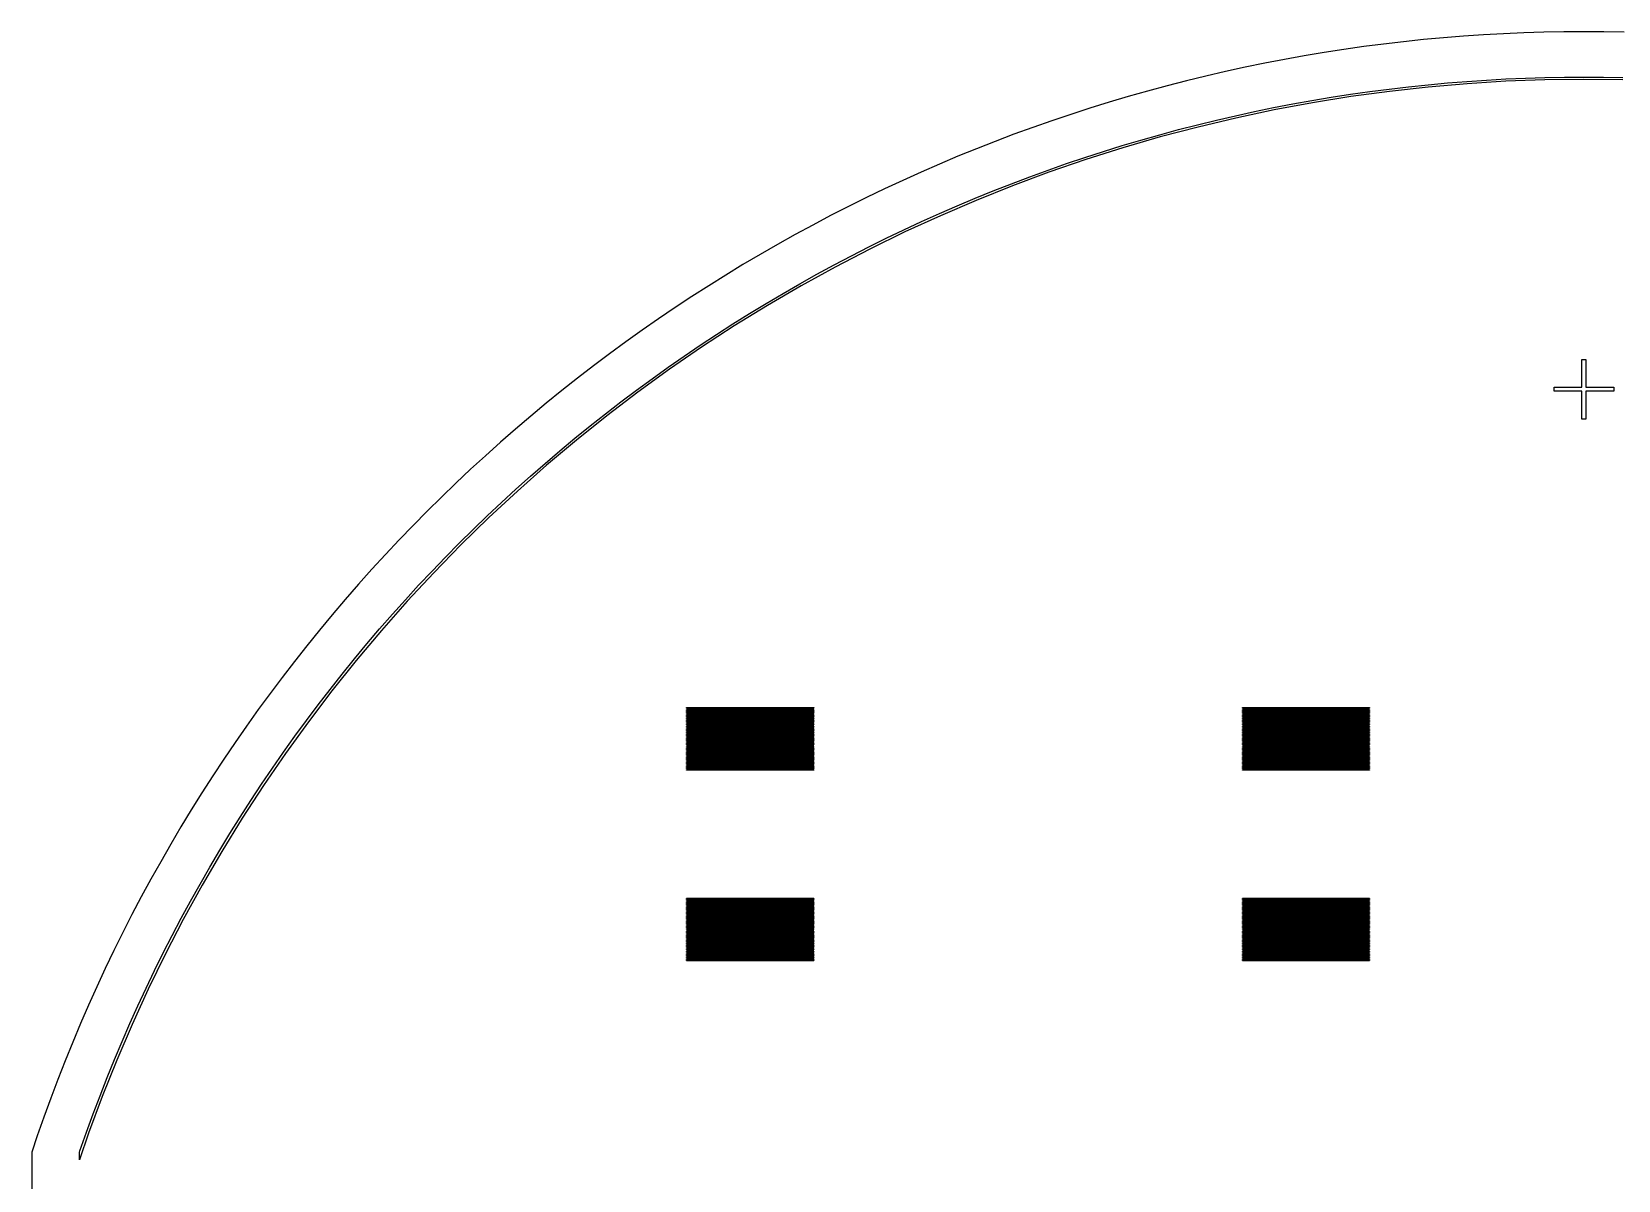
# Model space of a CAD drawing. Extents: x -18 to 84, y -19 to 84.
# Drawn here: x -16.62 to 33.33, y 47.61 to 83.75 of the extents above; entities that cross this region are included whole.
import ezdxf

# ---------------------------------------------------------------- set-up
doc = ezdxf.new("R2010")
doc.units = 0

msp = doc.modelspace()

# ---------------------------------------------------------------- linework, layer by layer
for p, q in [((26.5736, 83.4362), (25.9459, 83.3627)), ((27.2021, 83.502), (26.5736, 83.4362)), ((27.8315, 83.5601), (27.2021, 83.502)), ((28.4614, 83.6105), (27.8315, 83.5601)), ((29.092, 83.6531), (28.4614, 83.6105)), ((29.723, 83.688), (29.092, 83.6531)), ((30.3544, 83.7151), (29.723, 83.688)), ((30.9861, 83.7345), (30.3544, 83.7151)), ((31.618, 83.7461), (30.9861, 83.7345)), ((32.25, 83.75), (31.618, 83.7461)), ((32.882, 83.7461), (32.25, 83.75)), ((33.5139, 83.7345), (32.882, 83.7461)), ((23.4455, 82.9918), (22.8235, 82.8799)), ((24.0688, 83.096), (23.4455, 82.9918)), ((24.6934, 83.1926), (24.0688, 83.096)), ((25.3191, 83.2815), (24.6934, 83.1926)), ((25.9459, 83.3627), (25.3191, 83.2815)), ((20.9663, 82.4987), (20.3505, 82.3564)), ((21.5838, 82.6333), (20.9663, 82.4987)), ((22.2029, 82.7604), (21.5838, 82.6333)), ((22.8235, 82.8799), (22.2029, 82.7604)), ((19.1244, 82.0493), (18.5143, 81.8845)), ((19.7365, 82.2066), (19.1244, 82.0493)), ((20.3505, 82.3564), (19.7365, 82.2066)), ((25.5109, 81.8694), (26.1203, 81.9484)), ((26.1203, 81.9484), (26.7306, 82.0199)), ((27.3491, 82.0092), (26.1295, 81.874)), ((26.7306, 82.0199), (27.3418, 82.0839)), ((27.3418, 82.0839), (27.9537, 82.1404)), ((28.5718, 82.1145), (27.3491, 82.0092)), ((27.9537, 82.1404), (28.5663, 82.1893)), ((28.5663, 82.1893), (29.1794, 82.2308)), ((29.7966, 82.1898), (28.5718, 82.1145)), ((29.1794, 82.2308), (29.7929, 82.2647)), ((29.7929, 82.2647), (30.4069, 82.2911)), ((31.0229, 82.2349), (29.7966, 82.1898)), ((30.4069, 82.2911), (31.0211, 82.3099)), ((31.0211, 82.3099), (31.6355, 82.3212)), ((32.25, 82.25), (31.0229, 82.2349)), ((31.6355, 82.3212), (32.25, 82.325)), ((32.25, 82.325), (32.8645, 82.3212)), ((33.4771, 82.2349), (32.25, 82.25)), ((32.8645, 82.3212), (33.4789, 82.3099)), ((17.3004, 81.5324), (16.6967, 81.3453)), ((17.9062, 81.7122), (17.3004, 81.5324)), ((18.5143, 81.8845), (17.9062, 81.7122)), ((22.4809, 81.3628), (23.0843, 81.479)), ((23.7019, 81.5139), (22.4955, 81.2893)), ((23.0843, 81.479), (23.6891, 81.5878)), ((23.6891, 81.5878), (24.2952, 81.6891)), ((24.9135, 81.7088), (23.7019, 81.5139)), ((24.2952, 81.6891), (24.9025, 81.783)), ((24.9025, 81.783), (25.5109, 81.8694)), ((26.1295, 81.874), (24.9135, 81.7088)), ((15.4965, 80.9488), (14.9002, 80.7395)), ((16.0954, 81.1507), (15.4965, 80.9488)), ((16.6967, 81.3453), (16.0954, 81.1507)), ((20.0828, 80.8243), (20.6798, 80.97)), ((21.2949, 81.0351), (20.101, 80.7516)), ((20.6798, 80.97), (21.2785, 81.1083)), ((21.2785, 81.1083), (21.8789, 81.2392)), ((22.4955, 81.2893), (21.2949, 81.0351)), ((21.8789, 81.2392), (22.4809, 81.3628)), ((14.3064, 80.5229), (13.7154, 80.2991)), ((14.9002, 80.7395), (14.3064, 80.5229)), ((18.9144, 80.4388), (17.7358, 80.097)), ((18.3031, 80.3436), (18.8944, 80.5111)), ((18.8944, 80.5111), (19.4876, 80.6713)), ((20.101, 80.7516), (18.9144, 80.4388)), ((19.4876, 80.6713), (20.0828, 80.8243)), ((13.1272, 80.0681), (12.5418, 79.8298)), ((13.7154, 80.2991), (13.1272, 80.0681)), ((16.5424, 79.7976), (17.1271, 79.9868)), ((17.7358, 80.097), (16.5659, 79.7264)), ((17.1271, 79.9868), (17.714, 80.1688)), ((17.714, 80.1688), (18.3031, 80.3436)), ((11.9594, 79.5844), (11.3801, 79.3318)), ((12.5418, 79.8298), (11.9594, 79.5844)), ((15.3802, 79.3978), (15.9601, 79.6013)), ((16.5659, 79.7264), (15.4055, 79.3272)), ((15.9601, 79.6013), (16.5424, 79.7976)), ((10.8039, 79.0721), (10.2309, 78.8055)), ((11.3801, 79.3318), (10.8039, 79.0721)), ((13.6563, 78.7449), (14.2283, 78.9696)), ((14.2283, 78.9696), (14.8029, 79.1872)), ((15.4055, 79.3272), (14.2552, 78.8996)), ((14.8029, 79.1872), (15.3802, 79.3978)), ((9.66127, 78.5317), (9.09502, 78.2511)), ((10.2309, 78.8055), (9.66127, 78.5317)), ((13.1158, 78.444), (11.9879, 77.9605)), ((12.5209, 78.2746), (13.0871, 78.5133)), ((13.0871, 78.5133), (13.6563, 78.7449)), ((14.2552, 78.8996), (13.1158, 78.444)), ((8.53226, 77.9634), (7.97307, 77.6689)), ((9.09502, 78.2511), (8.53226, 77.9634)), ((11.9879, 77.9605), (10.8722, 77.4495)), ((11.3973, 77.7766), (11.9576, 78.0291)), ((11.9576, 78.0291), (12.5209, 78.2746)), ((7.97307, 77.6689), (7.41754, 77.3676)), ((10.8722, 77.4495), (9.76942, 76.9112)), ((10.2863, 77.2511), (10.8402, 77.5173)), ((10.8402, 77.5173), (11.3973, 77.7766)), ((6.86575, 77.0595), (6.31778, 76.7446)), ((7.41754, 77.3676), (6.86575, 77.0595)), ((9.18854, 76.6985), (9.73572, 76.9782)), ((9.73572, 76.9782), (10.2863, 77.2511)), ((6.31778, 76.7446), (5.77371, 76.423)), ((8.64482, 76.4122), (9.18854, 76.6985)), ((9.76942, 76.9112), (8.68016, 76.3461)), ((5.23364, 76.0948), (4.69763, 75.7599)), ((5.77371, 76.423), (5.23364, 76.0948)), ((7.56813, 75.8196), (8.10466, 76.1192)), ((8.68016, 76.3461), (7.60509, 75.7543)), ((8.10466, 76.1192), (8.64482, 76.4122)), ((4.69763, 75.7599), (4.16577, 75.4186)), ((6.50632, 75.2008), (7.03532, 75.5134)), ((7.60509, 75.7543), (6.54486, 75.1364)), ((7.03532, 75.5134), (7.56813, 75.8196)), ((3.63814, 75.0707), (3.11482, 74.7163)), ((4.16577, 75.4186), (3.63814, 75.0707)), ((6.54486, 75.1364), (5.50011, 74.4927)), ((5.98119, 74.8816), (6.50632, 75.2008)), ((3.11482, 74.7163), (2.59589, 74.3556)), ((5.50011, 74.4927), (4.47148, 73.8235)), ((4.94286, 74.2241), (5.46001, 74.556)), ((5.46001, 74.556), (5.98119, 74.8816)), ((2.08142, 73.9885), (1.57149, 73.6152)), ((2.59589, 74.3556), (2.08142, 73.9885)), ((4.42982, 73.8858), (4.94286, 74.2241)), ((1.57149, 73.6152), (1.06619, 73.2356)), ((3.41641, 73.1906), (3.92099, 73.5413)), ((4.47148, 73.8235), (3.45958, 73.1292)), ((3.92099, 73.5413), (4.42982, 73.8858)), ((32.1875, 72.5625), (32.1875, 73.4375)), ((32.1875, 73.4375), (32.3125, 73.4375)), ((32.3125, 73.4375), (32.3125, 72.5625)), ((1.06619, 73.2356), (0.56558, 72.8498)), ((3.45958, 73.1292), (2.46503, 72.4104)), ((2.91618, 72.8336), (3.41641, 73.1906)), ((0.06975, 72.458), (-0.42125, 72.06)), ((0.56558, 72.8498), (0.06975, 72.458)), ((1.92905, 72.1015), (2.42036, 72.4706)), ((2.42036, 72.4706), (2.91618, 72.8336)), ((31.3125, 72.4375), (31.3125, 72.5625)), ((31.3125, 72.5625), (32.1875, 72.5625)), ((32.1875, 72.4375), (31.3125, 72.4375)), ((32.1875, 71.5625), (32.1875, 72.4375)), ((32.3125, 72.5625), (33.1875, 72.5625)), ((33.1875, 72.4375), (32.3125, 72.4375)), ((32.3125, 72.4375), (32.3125, 71.5625)), ((33.1875, 72.5625), (33.1875, 72.4375)), ((-0.42125, 72.06), (-0.90732, 71.6561)), ((1.44229, 71.7264), (1.92905, 72.1015)), ((2.46503, 72.4104), (1.48842, 71.6673)), ((-0.90732, 71.6561), (-1.3884, 71.2462)), ((1.48842, 71.6673), (0.53033, 70.9005)), ((0.96018, 71.3454), (1.44229, 71.7264)), ((32.3125, 71.5625), (32.1875, 71.5625)), ((-1.3884, 71.2462), (-1.86441, 70.8305)), ((0.01015, 70.5658), (0.48276, 70.9585)), ((0.48276, 70.9585), (0.96018, 71.3454)), ((-1.86441, 70.8305), (-2.33528, 70.409)), ((-0.45763, 70.1672), (0.01015, 70.5658)), ((0.53033, 70.9005), (-0.40863, 70.1104)), ((-2.80095, 69.9817), (-3.26134, 69.5487)), ((-2.33528, 70.409), (-2.80095, 69.9817)), ((-0.40863, 70.1104), (-1.32794, 69.2975)), ((-0.92047, 69.763), (-0.45763, 70.1672)), ((-3.26134, 69.5487), (-3.71637, 69.1101)), ((-1.37831, 69.3531), (-0.92047, 69.763)), ((-3.71637, 69.1101), (-4.166, 68.666)), ((-2.27873, 68.5167), (-1.83109, 68.9377)), ((-1.32794, 69.2975), (-2.22702, 68.4624)), ((-1.83109, 68.9377), (-1.37831, 69.3531)), ((-4.166, 68.666), (-4.61014, 68.2164)), ((-2.22702, 68.4624), (-3.10533, 67.6053)), ((-2.72119, 68.0902), (-2.27873, 68.5167)), ((-4.61014, 68.2164), (-5.04872, 67.7613)), ((-3.15837, 67.6584), (-2.72119, 68.0902)), ((-5.04872, 67.7613), (-5.48169, 67.3009)), ((-3.10533, 67.6053), (-3.96234, 66.727)), ((-3.59021, 67.2212), (-3.15837, 67.6584)), ((-5.48169, 67.3009), (-5.90898, 66.8353)), ((-4.01666, 66.7787), (-3.59021, 67.2212)), ((-5.90898, 66.8353), (-6.33052, 66.3644)), ((-3.96234, 66.727), (-4.79755, 65.8279)), ((-4.43765, 66.3311), (-4.01666, 66.7787)), ((-6.33052, 66.3644), (-6.74625, 65.8884)), ((-4.85312, 65.8783), (-4.43765, 66.3311)), ((-6.74625, 65.8884), (-7.15611, 65.4073)), ((-4.79755, 65.8279), (-5.61043, 64.9086)), ((-5.263, 65.4205), (-4.85312, 65.8783)), ((-7.15611, 65.4073), (-7.56003, 64.9212)), ((-6.06575, 64.4899), (-5.66722, 64.9576)), ((-5.66722, 64.9576), (-5.263, 65.4205)), ((-7.56003, 64.9212), (-7.95796, 64.4303)), ((-6.4585, 64.0172), (-6.06575, 64.4899)), ((-5.61043, 64.9086), (-6.40051, 63.9697)), ((-7.95796, 64.4303), (-8.34984, 63.9344)), ((-6.40051, 63.9697), (-7.16731, 63.0116)), ((-6.84541, 63.5398), (-6.4585, 64.0172)), ((-8.34984, 63.9344), (-8.7356, 63.4338)), ((-7.22644, 63.0577), (-6.84541, 63.5398)), ((-8.7356, 63.4338), (-9.11519, 62.9285)), ((-7.16731, 63.0116), (-7.91037, 62.035)), ((-7.60153, 62.571), (-7.22644, 63.0577)), ((-9.11519, 62.9285), (-9.48854, 62.4186)), ((-7.97061, 62.0796), (-7.60153, 62.571)), ((4, 62.475), (4, 62.485)), ((4, 62.485), (8, 62.485)), ((8, 62.475), (4, 62.475)), ((4, 62.435), (4, 62.445)), ((4, 62.445), (8, 62.445)), ((8, 62.485), (8, 62.475)), ((8, 62.445), (8, 62.435)), ((21.5, 62.475), (21.5, 62.485)), ((21.5, 62.485), (25.5, 62.485)), ((25.5, 62.475), (21.5, 62.475)), ((21.5, 62.435), (21.5, 62.445)), ((21.5, 62.445), (25.5, 62.445)), ((25.5, 62.485), (25.5, 62.475)), ((25.5, 62.445), (25.5, 62.435)), ((-9.48854, 62.4186), (-9.85561, 61.9041)), ((-7.91037, 62.035), (-8.62923, 61.0404)), ((-8.33363, 61.5838), (-7.97061, 62.0796)), ((8, 62.435), (4, 62.435)), ((4, 62.395), (4, 62.405)), ((4, 62.405), (8, 62.405)), ((8, 62.395), (4, 62.395)), ((4, 62.355), (4, 62.365)), ((4, 62.365), (8, 62.365)), ((8, 62.355), (4, 62.355)), ((4, 62.315), (4, 62.325)), ((4, 62.325), (8, 62.325)), ((8, 62.315), (4, 62.315)), ((4, 62.275), (4, 62.285)), ((4, 62.285), (8, 62.285)), ((8, 62.275), (4, 62.275)), ((4, 62.235), (4, 62.245)), ((4, 62.245), (8, 62.245)), ((8, 62.235), (4, 62.235)), ((4, 62.195), (4, 62.205)), ((4, 62.205), (8, 62.205)), ((8, 62.195), (4, 62.195)), ((4, 62.155), (4, 62.165)), ((4, 62.165), (8, 62.165)), ((8, 62.155), (4, 62.155)), ((4, 62.115), (4, 62.125)), ((4, 62.125), (8, 62.125)), ((8, 62.115), (4, 62.115)), ((4, 62.075), (4, 62.085)), ((4, 62.085), (8, 62.085)), ((8, 62.075), (4, 62.075)), ((4, 62.035), (4, 62.045)), ((4, 62.045), (8, 62.045)), ((8, 62.035), (4, 62.035)), ((4, 61.995), (4, 62.005)), ((4, 62.005), (8, 62.005)), ((8, 61.995), (4, 61.995)), ((4, 61.955), (4, 61.965)), ((4, 61.965), (8, 61.965)), ((8, 61.955), (4, 61.955)), ((8, 62.405), (8, 62.395)), ((8, 62.365), (8, 62.355)), ((8, 62.325), (8, 62.315)), ((8, 62.285), (8, 62.275)), ((8, 62.245), (8, 62.235)), ((8, 62.205), (8, 62.195)), ((8, 62.165), (8, 62.155)), ((8, 62.125), (8, 62.115)), ((8, 62.085), (8, 62.075)), ((8, 62.045), (8, 62.035)), ((8, 62.005), (8, 61.995)), ((8, 61.965), (8, 61.955)), ((25.5, 62.435), (21.5, 62.435)), ((21.5, 62.395), (21.5, 62.405)), ((21.5, 62.405), (25.5, 62.405)), ((25.5, 62.395), (21.5, 62.395)), ((21.5, 62.355), (21.5, 62.365)), ((21.5, 62.365), (25.5, 62.365)), ((25.5, 62.355), (21.5, 62.355)), ((21.5, 62.315), (21.5, 62.325)), ((21.5, 62.325), (25.5, 62.325)), ((25.5, 62.315), (21.5, 62.315)), ((21.5, 62.275), (21.5, 62.285)), ((21.5, 62.285), (25.5, 62.285)), ((25.5, 62.275), (21.5, 62.275)), ((21.5, 62.235), (21.5, 62.245)), ((21.5, 62.245), (25.5, 62.245)), ((25.5, 62.235), (21.5, 62.235)), ((21.5, 62.195), (21.5, 62.205)), ((21.5, 62.205), (25.5, 62.205)), ((25.5, 62.195), (21.5, 62.195)), ((21.5, 62.155), (21.5, 62.165)), ((21.5, 62.165), (25.5, 62.165)), ((25.5, 62.155), (21.5, 62.155)), ((21.5, 62.115), (21.5, 62.125)), ((21.5, 62.125), (25.5, 62.125)), ((25.5, 62.115), (21.5, 62.115)), ((21.5, 62.075), (21.5, 62.085)), ((21.5, 62.085), (25.5, 62.085)), ((25.5, 62.075), (21.5, 62.075)), ((21.5, 62.035), (21.5, 62.045)), ((21.5, 62.045), (25.5, 62.045)), ((25.5, 62.035), (21.5, 62.035)), ((21.5, 61.995), (21.5, 62.005)), ((21.5, 62.005), (25.5, 62.005)), ((25.5, 61.995), (21.5, 61.995)), ((21.5, 61.955), (21.5, 61.965)), ((21.5, 61.965), (25.5, 61.965)), ((25.5, 61.955), (21.5, 61.955)), ((25.5, 62.405), (25.5, 62.395)), ((25.5, 62.365), (25.5, 62.355)), ((25.5, 62.325), (25.5, 62.315)), ((25.5, 62.285), (25.5, 62.275)), ((25.5, 62.245), (25.5, 62.235)), ((25.5, 62.205), (25.5, 62.195)), ((25.5, 62.165), (25.5, 62.155)), ((25.5, 62.125), (25.5, 62.115)), ((25.5, 62.085), (25.5, 62.075)), ((25.5, 62.045), (25.5, 62.035)), ((25.5, 62.005), (25.5, 61.995)), ((25.5, 61.965), (25.5, 61.955)), ((-9.85561, 61.9041), (-10.2163, 61.3852)), ((-8.69055, 61.0836), (-8.33363, 61.5838)), ((4, 61.915), (4, 61.925)), ((4, 61.925), (8, 61.925)), ((8, 61.915), (4, 61.915)), ((4, 61.875), (4, 61.885)), ((4, 61.885), (8, 61.885)), ((8, 61.875), (4, 61.875)), ((4, 61.835), (4, 61.845)), ((4, 61.845), (8, 61.845)), ((8, 61.835), (4, 61.835)), ((4, 61.795), (4, 61.805)), ((4, 61.805), (8, 61.805)), ((8, 61.795), (4, 61.795)), ((4, 61.755), (4, 61.765)), ((4, 61.765), (8, 61.765)), ((8, 61.755), (4, 61.755)), ((4, 61.715), (4, 61.725)), ((4, 61.725), (8, 61.725)), ((8, 61.715), (4, 61.715)), ((4, 61.675), (4, 61.685)), ((4, 61.685), (8, 61.685)), ((8, 61.675), (4, 61.675)), ((4, 61.635), (4, 61.645)), ((4, 61.645), (8, 61.645)), ((8, 61.635), (4, 61.635)), ((4, 61.595), (4, 61.605)), ((4, 61.605), (8, 61.605)), ((8, 61.595), (4, 61.595)), ((4, 61.555), (4, 61.565)), ((4, 61.565), (8, 61.565)), ((8, 61.555), (4, 61.555)), ((4, 61.515), (4, 61.525)), ((4, 61.525), (8, 61.525)), ((8, 61.515), (4, 61.515)), ((4, 61.475), (4, 61.485)), ((4, 61.485), (8, 61.485)), ((8, 61.475), (4, 61.475)), ((4, 61.435), (4, 61.445)), ((4, 61.445), (8, 61.445)), ((8, 61.925), (8, 61.915)), ((8, 61.885), (8, 61.875)), ((8, 61.845), (8, 61.835)), ((8, 61.805), (8, 61.795)), ((8, 61.765), (8, 61.755)), ((8, 61.725), (8, 61.715)), ((8, 61.685), (8, 61.675)), ((8, 61.645), (8, 61.635)), ((8, 61.605), (8, 61.595)), ((8, 61.565), (8, 61.555)), ((8, 61.525), (8, 61.515)), ((8, 61.485), (8, 61.475)), ((8, 61.445), (8, 61.435)), ((21.5, 61.915), (21.5, 61.925)), ((21.5, 61.925), (25.5, 61.925)), ((25.5, 61.915), (21.5, 61.915)), ((21.5, 61.875), (21.5, 61.885)), ((21.5, 61.885), (25.5, 61.885)), ((25.5, 61.875), (21.5, 61.875)), ((21.5, 61.835), (21.5, 61.845)), ((21.5, 61.845), (25.5, 61.845)), ((25.5, 61.835), (21.5, 61.835)), ((21.5, 61.795), (21.5, 61.805)), ((21.5, 61.805), (25.5, 61.805)), ((25.5, 61.795), (21.5, 61.795)), ((21.5, 61.755), (21.5, 61.765)), ((21.5, 61.765), (25.5, 61.765)), ((25.5, 61.755), (21.5, 61.755)), ((21.5, 61.715), (21.5, 61.725)), ((21.5, 61.725), (25.5, 61.725)), ((25.5, 61.715), (21.5, 61.715)), ((21.5, 61.675), (21.5, 61.685)), ((21.5, 61.685), (25.5, 61.685)), ((25.5, 61.675), (21.5, 61.675)), ((21.5, 61.635), (21.5, 61.645)), ((21.5, 61.645), (25.5, 61.645)), ((25.5, 61.635), (21.5, 61.635)), ((21.5, 61.595), (21.5, 61.605)), ((21.5, 61.605), (25.5, 61.605)), ((25.5, 61.595), (21.5, 61.595)), ((21.5, 61.555), (21.5, 61.565)), ((21.5, 61.565), (25.5, 61.565)), ((25.5, 61.555), (21.5, 61.555)), ((21.5, 61.515), (21.5, 61.525)), ((21.5, 61.525), (25.5, 61.525)), ((25.5, 61.515), (21.5, 61.515)), ((21.5, 61.475), (21.5, 61.485)), ((21.5, 61.485), (25.5, 61.485)), ((25.5, 61.475), (21.5, 61.475)), ((21.5, 61.435), (21.5, 61.445)), ((21.5, 61.445), (25.5, 61.445)), ((25.5, 61.925), (25.5, 61.915)), ((25.5, 61.885), (25.5, 61.875)), ((25.5, 61.845), (25.5, 61.835)), ((25.5, 61.805), (25.5, 61.795)), ((25.5, 61.765), (25.5, 61.755)), ((25.5, 61.725), (25.5, 61.715)), ((25.5, 61.685), (25.5, 61.675)), ((25.5, 61.645), (25.5, 61.635)), ((25.5, 61.605), (25.5, 61.595)), ((25.5, 61.565), (25.5, 61.555)), ((25.5, 61.525), (25.5, 61.515)), ((25.5, 61.485), (25.5, 61.475)), ((25.5, 61.445), (25.5, 61.435)), ((-10.2163, 61.3852), (-10.5707, 60.8619)), ((-8.62923, 61.0404), (-9.32347, 60.0285)), ((-9.04131, 60.579), (-8.69055, 61.0836)), ((8, 61.435), (4, 61.435)), ((4, 61.395), (4, 61.405)), ((4, 61.405), (8, 61.405)), ((8, 61.395), (4, 61.395)), ((4, 61.355), (4, 61.365)), ((4, 61.365), (8, 61.365)), ((8, 61.355), (4, 61.355)), ((4, 61.315), (4, 61.325)), ((4, 61.325), (8, 61.325)), ((8, 61.315), (4, 61.315)), ((4, 61.275), (4, 61.285)), ((4, 61.285), (8, 61.285)), ((8, 61.275), (4, 61.275)), ((4, 61.235), (4, 61.245)), ((4, 61.245), (8, 61.245)), ((8, 61.235), (4, 61.235)), ((4, 61.195), (4, 61.205)), ((4, 61.205), (8, 61.205)), ((8, 61.195), (4, 61.195)), ((4, 61.155), (4, 61.165)), ((4, 61.165), (8, 61.165)), ((8, 61.155), (4, 61.155)), ((4, 61.115), (4, 61.125)), ((4, 61.125), (8, 61.125)), ((8, 61.115), (4, 61.115)), ((4, 61.075), (4, 61.085)), ((4, 61.085), (8, 61.085)), ((8, 61.075), (4, 61.075)), ((4, 61.035), (4, 61.045)), ((4, 61.045), (8, 61.045)), ((8, 61.035), (4, 61.035)), ((4, 60.995), (4, 61.005)), ((4, 61.005), (8, 61.005)), ((8, 60.995), (4, 60.995)), ((4, 60.955), (4, 60.965)), ((4, 60.965), (8, 60.965)), ((8, 60.955), (4, 60.955)), ((8, 61.405), (8, 61.395)), ((8, 61.365), (8, 61.355)), ((8, 61.325), (8, 61.315)), ((8, 61.285), (8, 61.275)), ((8, 61.245), (8, 61.235)), ((8, 61.205), (8, 61.195)), ((8, 61.165), (8, 61.155)), ((8, 61.125), (8, 61.115)), ((8, 61.085), (8, 61.075)), ((8, 61.045), (8, 61.035)), ((8, 61.005), (8, 60.995)), ((8, 60.965), (8, 60.955)), ((25.5, 61.435), (21.5, 61.435)), ((21.5, 61.395), (21.5, 61.405)), ((21.5, 61.405), (25.5, 61.405)), ((25.5, 61.395), (21.5, 61.395)), ((21.5, 61.355), (21.5, 61.365)), ((21.5, 61.365), (25.5, 61.365)), ((25.5, 61.355), (21.5, 61.355)), ((21.5, 61.315), (21.5, 61.325)), ((21.5, 61.325), (25.5, 61.325)), ((25.5, 61.315), (21.5, 61.315)), ((21.5, 61.275), (21.5, 61.285)), ((21.5, 61.285), (25.5, 61.285)), ((25.5, 61.275), (21.5, 61.275)), ((21.5, 61.235), (21.5, 61.245)), ((21.5, 61.245), (25.5, 61.245)), ((25.5, 61.235), (21.5, 61.235)), ((21.5, 61.195), (21.5, 61.205)), ((21.5, 61.205), (25.5, 61.205)), ((25.5, 61.195), (21.5, 61.195)), ((21.5, 61.155), (21.5, 61.165)), ((21.5, 61.165), (25.5, 61.165)), ((25.5, 61.155), (21.5, 61.155)), ((21.5, 61.115), (21.5, 61.125)), ((21.5, 61.125), (25.5, 61.125)), ((25.5, 61.115), (21.5, 61.115)), ((21.5, 61.075), (21.5, 61.085)), ((21.5, 61.085), (25.5, 61.085)), ((25.5, 61.075), (21.5, 61.075)), ((21.5, 61.035), (21.5, 61.045)), ((21.5, 61.045), (25.5, 61.045)), ((25.5, 61.035), (21.5, 61.035)), ((21.5, 60.995), (21.5, 61.005)), ((21.5, 61.005), (25.5, 61.005)), ((25.5, 60.995), (21.5, 60.995)), ((21.5, 60.955), (21.5, 60.965)), ((21.5, 60.965), (25.5, 60.965)), ((25.5, 60.955), (21.5, 60.955)), ((25.5, 61.405), (25.5, 61.395)), ((25.5, 61.365), (25.5, 61.355)), ((25.5, 61.325), (25.5, 61.315)), ((25.5, 61.285), (25.5, 61.275)), ((25.5, 61.245), (25.5, 61.235)), ((25.5, 61.205), (25.5, 61.195)), ((25.5, 61.165), (25.5, 61.155)), ((25.5, 61.125), (25.5, 61.115)), ((25.5, 61.085), (25.5, 61.075)), ((25.5, 61.045), (25.5, 61.035)), ((25.5, 61.005), (25.5, 60.995)), ((25.5, 60.965), (25.5, 60.955)), ((-10.5707, 60.8619), (-10.9186, 60.3342)), ((-9.38583, 60.0702), (-9.04131, 60.579)), ((4, 60.915), (4, 60.925)), ((4, 60.925), (8, 60.925)), ((8, 60.915), (4, 60.915)), ((4, 60.875), (4, 60.885)), ((4, 60.885), (8, 60.885)), ((8, 60.875), (4, 60.875)), ((4, 60.835), (4, 60.845)), ((4, 60.845), (8, 60.845)), ((8, 60.835), (4, 60.835)), ((4, 60.795), (4, 60.805)), ((4, 60.805), (8, 60.805)), ((8, 60.795), (4, 60.795)), ((4, 60.755), (4, 60.765)), ((4, 60.765), (8, 60.765)), ((8, 60.755), (4, 60.755)), ((4, 60.715), (4, 60.725)), ((4, 60.725), (8, 60.725)), ((8, 60.715), (4, 60.715)), ((4, 60.675), (4, 60.685)), ((4, 60.685), (8, 60.685)), ((8, 60.675), (4, 60.675)), ((4, 60.635), (4, 60.645)), ((4, 60.645), (8, 60.645)), ((8, 60.635), (4, 60.635)), ((4, 60.595), (4, 60.605)), ((4, 60.605), (8, 60.605)), ((8, 60.595), (4, 60.595)), ((4, 60.555), (4, 60.565)), ((4, 60.565), (8, 60.565)), ((8, 60.555), (4, 60.555)), ((4, 60.515), (4, 60.525)), ((4, 60.525), (8, 60.525)), ((8, 60.515), (4, 60.515)), ((8, 60.925), (8, 60.915)), ((8, 60.885), (8, 60.875)), ((8, 60.845), (8, 60.835)), ((8, 60.805), (8, 60.795)), ((8, 60.765), (8, 60.755)), ((8, 60.725), (8, 60.715)), ((8, 60.685), (8, 60.675)), ((8, 60.645), (8, 60.635)), ((8, 60.605), (8, 60.595)), ((8, 60.565), (8, 60.555)), ((8, 60.525), (8, 60.515)), ((21.5, 60.915), (21.5, 60.925)), ((21.5, 60.925), (25.5, 60.925)), ((25.5, 60.915), (21.5, 60.915)), ((21.5, 60.875), (21.5, 60.885)), ((21.5, 60.885), (25.5, 60.885)), ((25.5, 60.875), (21.5, 60.875)), ((21.5, 60.835), (21.5, 60.845)), ((21.5, 60.845), (25.5, 60.845)), ((25.5, 60.835), (21.5, 60.835)), ((21.5, 60.795), (21.5, 60.805)), ((21.5, 60.805), (25.5, 60.805)), ((25.5, 60.795), (21.5, 60.795)), ((21.5, 60.755), (21.5, 60.765)), ((21.5, 60.765), (25.5, 60.765)), ((25.5, 60.755), (21.5, 60.755)), ((21.5, 60.715), (21.5, 60.725)), ((21.5, 60.725), (25.5, 60.725)), ((25.5, 60.715), (21.5, 60.715)), ((21.5, 60.675), (21.5, 60.685)), ((21.5, 60.685), (25.5, 60.685)), ((25.5, 60.675), (21.5, 60.675)), ((21.5, 60.635), (21.5, 60.645)), ((21.5, 60.645), (25.5, 60.645)), ((25.5, 60.635), (21.5, 60.635)), ((21.5, 60.595), (21.5, 60.605)), ((21.5, 60.605), (25.5, 60.605)), ((25.5, 60.595), (21.5, 60.595)), ((21.5, 60.555), (21.5, 60.565)), ((21.5, 60.565), (25.5, 60.565)), ((25.5, 60.555), (21.5, 60.555)), ((21.5, 60.515), (21.5, 60.525)), ((21.5, 60.525), (25.5, 60.525)), ((25.5, 60.515), (21.5, 60.515)), ((25.5, 60.925), (25.5, 60.915)), ((25.5, 60.885), (25.5, 60.875)), ((25.5, 60.845), (25.5, 60.835)), ((25.5, 60.805), (25.5, 60.795)), ((25.5, 60.765), (25.5, 60.755)), ((25.5, 60.725), (25.5, 60.715)), ((25.5, 60.685), (25.5, 60.675)), ((25.5, 60.645), (25.5, 60.635)), ((25.5, 60.605), (25.5, 60.595)), ((25.5, 60.565), (25.5, 60.555)), ((25.5, 60.525), (25.5, 60.515)), ((-10.9186, 60.3342), (-11.2599, 59.8024)), ((-9.32347, 60.0285), (-9.99268, 58.9999)), ((-9.72409, 59.5571), (-9.38583, 60.0702)), ((-11.2599, 59.8024), (-11.5948, 59.2664)), ((-10.056, 59.04), (-9.72409, 59.5571)), ((-11.5948, 59.2664), (-11.923, 58.7263)), ((-9.99268, 58.9999), (-10.6364, 57.9551)), ((-10.3816, 58.5188), (-10.056, 59.04)), ((-11.923, 58.7263), (-12.2446, 58.1822)), ((-10.7008, 57.9937), (-10.3816, 58.5188)), ((-12.2446, 58.1822), (-12.5595, 57.6342)), ((-10.6364, 57.9551), (-11.2543, 56.8949)), ((-11.0134, 57.4647), (-10.7008, 57.9937)), ((-12.5595, 57.6342), (-12.8676, 57.0825)), ((-11.3196, 56.9319), (-11.0134, 57.4647)), ((-12.8676, 57.0825), (-13.1689, 56.5269)), ((-13.1689, 56.5269), (-13.4634, 55.9677)), ((-11.2543, 56.8949), (-11.8461, 55.8198)), ((-11.6192, 56.3953), (-11.3196, 56.9319)), ((4, 56.475), (4, 56.485)), ((4, 56.485), (8, 56.485)), ((8, 56.475), (4, 56.475)), ((8, 56.485), (8, 56.475)), ((21.5, 56.475), (21.5, 56.485)), ((21.5, 56.485), (25.5, 56.485)), ((25.5, 56.475), (21.5, 56.475)), ((25.5, 56.485), (25.5, 56.475)), ((-13.4634, 55.9677), (-13.7511, 55.405)), ((-11.9122, 55.8552), (-11.6192, 56.3953)), ((4, 56.435), (4, 56.445)), ((4, 56.445), (8, 56.445)), ((8, 56.435), (4, 56.435)), ((4, 56.395), (4, 56.405)), ((4, 56.405), (8, 56.405)), ((8, 56.395), (4, 56.395)), ((4, 56.355), (4, 56.365)), ((4, 56.365), (8, 56.365)), ((8, 56.355), (4, 56.355)), ((4, 56.315), (4, 56.325)), ((4, 56.325), (8, 56.325)), ((8, 56.315), (4, 56.315)), ((4, 56.275), (4, 56.285)), ((4, 56.285), (8, 56.285)), ((8, 56.275), (4, 56.275)), ((4, 56.235), (4, 56.245)), ((4, 56.245), (8, 56.245)), ((8, 56.235), (4, 56.235)), ((4, 56.195), (4, 56.205)), ((4, 56.205), (8, 56.205)), ((8, 56.195), (4, 56.195)), ((4, 56.155), (4, 56.165)), ((4, 56.165), (8, 56.165)), ((8, 56.155), (4, 56.155)), ((4, 56.115), (4, 56.125)), ((4, 56.125), (8, 56.125)), ((8, 56.115), (4, 56.115)), ((4, 56.075), (4, 56.085)), ((4, 56.085), (8, 56.085)), ((8, 56.075), (4, 56.075)), ((4, 56.035), (4, 56.045)), ((4, 56.045), (8, 56.045)), ((8, 56.035), (4, 56.035)), ((4, 55.995), (4, 56.005)), ((4, 56.005), (8, 56.005)), ((8, 55.995), (4, 55.995)), ((4, 55.955), (4, 55.965)), ((4, 55.965), (8, 55.965)), ((8, 55.955), (4, 55.955)), ((8, 56.445), (8, 56.435)), ((8, 56.405), (8, 56.395)), ((8, 56.365), (8, 56.355)), ((8, 56.325), (8, 56.315)), ((8, 56.285), (8, 56.275)), ((8, 56.245), (8, 56.235)), ((8, 56.205), (8, 56.195)), ((8, 56.165), (8, 56.155)), ((8, 56.125), (8, 56.115)), ((8, 56.085), (8, 56.075)), ((8, 56.045), (8, 56.035)), ((8, 56.005), (8, 55.995)), ((8, 55.965), (8, 55.955)), ((21.5, 56.435), (21.5, 56.445)), ((21.5, 56.445), (25.5, 56.445)), ((25.5, 56.435), (21.5, 56.435)), ((21.5, 56.395), (21.5, 56.405)), ((21.5, 56.405), (25.5, 56.405)), ((25.5, 56.395), (21.5, 56.395)), ((21.5, 56.355), (21.5, 56.365)), ((21.5, 56.365), (25.5, 56.365)), ((25.5, 56.355), (21.5, 56.355)), ((21.5, 56.315), (21.5, 56.325)), ((21.5, 56.325), (25.5, 56.325)), ((25.5, 56.315), (21.5, 56.315)), ((21.5, 56.275), (21.5, 56.285)), ((21.5, 56.285), (25.5, 56.285)), ((25.5, 56.275), (21.5, 56.275)), ((21.5, 56.235), (21.5, 56.245)), ((21.5, 56.245), (25.5, 56.245)), ((25.5, 56.235), (21.5, 56.235)), ((21.5, 56.195), (21.5, 56.205)), ((21.5, 56.205), (25.5, 56.205)), ((25.5, 56.195), (21.5, 56.195)), ((21.5, 56.155), (21.5, 56.165)), ((21.5, 56.165), (25.5, 56.165)), ((25.5, 56.155), (21.5, 56.155)), ((21.5, 56.115), (21.5, 56.125)), ((21.5, 56.125), (25.5, 56.125)), ((25.5, 56.115), (21.5, 56.115)), ((21.5, 56.075), (21.5, 56.085)), ((21.5, 56.085), (25.5, 56.085)), ((25.5, 56.075), (21.5, 56.075)), ((21.5, 56.035), (21.5, 56.045)), ((21.5, 56.045), (25.5, 56.045)), ((25.5, 56.035), (21.5, 56.035)), ((21.5, 55.995), (21.5, 56.005)), ((21.5, 56.005), (25.5, 56.005)), ((25.5, 55.995), (21.5, 55.995)), ((21.5, 55.955), (21.5, 55.965)), ((21.5, 55.965), (25.5, 55.965)), ((25.5, 55.955), (21.5, 55.955)), ((25.5, 56.445), (25.5, 56.435)), ((25.5, 56.405), (25.5, 56.395)), ((25.5, 56.365), (25.5, 56.355)), ((25.5, 56.325), (25.5, 56.315)), ((25.5, 56.285), (25.5, 56.275)), ((25.5, 56.245), (25.5, 56.235)), ((25.5, 56.205), (25.5, 56.195)), ((25.5, 56.165), (25.5, 56.155)), ((25.5, 56.125), (25.5, 56.115)), ((25.5, 56.085), (25.5, 56.075)), ((25.5, 56.045), (25.5, 56.035)), ((25.5, 56.005), (25.5, 55.995)), ((25.5, 55.965), (25.5, 55.955)), ((-11.8461, 55.8198), (-12.4112, 54.7306)), ((-12.1985, 55.3115), (-11.9122, 55.8552)), ((4, 55.915), (4, 55.925)), ((4, 55.925), (8, 55.925)), ((8, 55.915), (4, 55.915)), ((4, 55.875), (4, 55.885)), ((4, 55.885), (8, 55.885)), ((8, 55.875), (4, 55.875)), ((4, 55.835), (4, 55.845)), ((4, 55.845), (8, 55.845)), ((8, 55.835), (4, 55.835)), ((4, 55.795), (4, 55.805)), ((4, 55.805), (8, 55.805)), ((8, 55.795), (4, 55.795)), ((4, 55.755), (4, 55.765)), ((4, 55.765), (8, 55.765)), ((8, 55.755), (4, 55.755)), ((4, 55.715), (4, 55.725)), ((4, 55.725), (8, 55.725)), ((8, 55.715), (4, 55.715)), ((4, 55.675), (4, 55.685)), ((4, 55.685), (8, 55.685)), ((8, 55.675), (4, 55.675)), ((4, 55.635), (4, 55.645)), ((4, 55.645), (8, 55.645)), ((8, 55.635), (4, 55.635)), ((4, 55.595), (4, 55.605)), ((4, 55.605), (8, 55.605)), ((8, 55.595), (4, 55.595)), ((4, 55.555), (4, 55.565)), ((4, 55.565), (8, 55.565)), ((8, 55.555), (4, 55.555)), ((4, 55.515), (4, 55.525)), ((4, 55.525), (8, 55.525)), ((8, 55.515), (4, 55.515)), ((4, 55.475), (4, 55.485)), ((4, 55.485), (8, 55.485)), ((8, 55.475), (4, 55.475)), ((8, 55.925), (8, 55.915)), ((8, 55.885), (8, 55.875)), ((8, 55.845), (8, 55.835)), ((8, 55.805), (8, 55.795)), ((8, 55.765), (8, 55.755)), ((8, 55.725), (8, 55.715)), ((8, 55.685), (8, 55.675)), ((8, 55.645), (8, 55.635)), ((8, 55.605), (8, 55.595)), ((8, 55.565), (8, 55.555)), ((8, 55.525), (8, 55.515)), ((8, 55.485), (8, 55.475)), ((21.5, 55.915), (21.5, 55.925)), ((21.5, 55.925), (25.5, 55.925)), ((25.5, 55.915), (21.5, 55.915)), ((21.5, 55.875), (21.5, 55.885)), ((21.5, 55.885), (25.5, 55.885)), ((25.5, 55.875), (21.5, 55.875)), ((21.5, 55.835), (21.5, 55.845)), ((21.5, 55.845), (25.5, 55.845)), ((25.5, 55.835), (21.5, 55.835)), ((21.5, 55.795), (21.5, 55.805)), ((21.5, 55.805), (25.5, 55.805)), ((25.5, 55.795), (21.5, 55.795)), ((21.5, 55.755), (21.5, 55.765)), ((21.5, 55.765), (25.5, 55.765)), ((25.5, 55.755), (21.5, 55.755)), ((21.5, 55.715), (21.5, 55.725)), ((21.5, 55.725), (25.5, 55.725)), ((25.5, 55.715), (21.5, 55.715)), ((21.5, 55.675), (21.5, 55.685)), ((21.5, 55.685), (25.5, 55.685)), ((25.5, 55.675), (21.5, 55.675)), ((21.5, 55.635), (21.5, 55.645)), ((21.5, 55.645), (25.5, 55.645)), ((25.5, 55.635), (21.5, 55.635)), ((21.5, 55.595), (21.5, 55.605)), ((21.5, 55.605), (25.5, 55.605)), ((25.5, 55.595), (21.5, 55.595)), ((21.5, 55.555), (21.5, 55.565)), ((21.5, 55.565), (25.5, 55.565)), ((25.5, 55.555), (21.5, 55.555)), ((21.5, 55.515), (21.5, 55.525)), ((21.5, 55.525), (25.5, 55.525)), ((25.5, 55.515), (21.5, 55.515)), ((21.5, 55.475), (21.5, 55.485)), ((21.5, 55.485), (25.5, 55.485)), ((25.5, 55.475), (21.5, 55.475)), ((25.5, 55.925), (25.5, 55.915)), ((25.5, 55.885), (25.5, 55.875)), ((25.5, 55.845), (25.5, 55.835)), ((25.5, 55.805), (25.5, 55.795)), ((25.5, 55.765), (25.5, 55.755)), ((25.5, 55.725), (25.5, 55.715)), ((25.5, 55.685), (25.5, 55.675)), ((25.5, 55.645), (25.5, 55.635)), ((25.5, 55.605), (25.5, 55.595)), ((25.5, 55.565), (25.5, 55.555)), ((25.5, 55.525), (25.5, 55.515)), ((25.5, 55.485), (25.5, 55.475)), ((-13.7511, 55.405), (-14.0317, 54.8387)), ((-12.4782, 54.7643), (-12.1985, 55.3115)), ((4, 55.435), (4, 55.445)), ((4, 55.445), (8, 55.445)), ((8, 55.435), (4, 55.435)), ((4, 55.395), (4, 55.405)), ((4, 55.405), (8, 55.405)), ((8, 55.395), (4, 55.395)), ((4, 55.355), (4, 55.365)), ((4, 55.365), (8, 55.365)), ((8, 55.355), (4, 55.355)), ((4, 55.315), (4, 55.325)), ((4, 55.325), (8, 55.325)), ((8, 55.315), (4, 55.315)), ((4, 55.275), (4, 55.285)), ((4, 55.285), (8, 55.285)), ((8, 55.275), (4, 55.275)), ((4, 55.235), (4, 55.245)), ((4, 55.245), (8, 55.245)), ((8, 55.235), (4, 55.235)), ((4, 55.195), (4, 55.205)), ((4, 55.205), (8, 55.205)), ((8, 55.195), (4, 55.195)), ((4, 55.155), (4, 55.165)), ((4, 55.165), (8, 55.165)), ((8, 55.155), (4, 55.155)), ((4, 55.115), (4, 55.125)), ((4, 55.125), (8, 55.125)), ((8, 55.115), (4, 55.115)), ((4, 55.075), (4, 55.085)), ((4, 55.085), (8, 55.085)), ((8, 55.075), (4, 55.075)), ((4, 55.035), (4, 55.045)), ((4, 55.045), (8, 55.045)), ((8, 55.035), (4, 55.035)), ((4, 54.995), (4, 55.005)), ((4, 55.005), (8, 55.005)), ((8, 54.995), (4, 54.995)), ((4, 54.955), (4, 54.965)), ((4, 54.965), (8, 54.965)), ((8, 54.955), (4, 54.955)), ((8, 55.445), (8, 55.435)), ((8, 55.405), (8, 55.395)), ((8, 55.365), (8, 55.355)), ((8, 55.325), (8, 55.315)), ((8, 55.285), (8, 55.275)), ((8, 55.245), (8, 55.235)), ((8, 55.205), (8, 55.195)), ((8, 55.165), (8, 55.155)), ((8, 55.125), (8, 55.115)), ((8, 55.085), (8, 55.075)), ((8, 55.045), (8, 55.035)), ((8, 55.005), (8, 54.995)), ((8, 54.965), (8, 54.955)), ((21.5, 55.435), (21.5, 55.445)), ((21.5, 55.445), (25.5, 55.445)), ((25.5, 55.435), (21.5, 55.435)), ((21.5, 55.395), (21.5, 55.405)), ((21.5, 55.405), (25.5, 55.405)), ((25.5, 55.395), (21.5, 55.395)), ((21.5, 55.355), (21.5, 55.365)), ((21.5, 55.365), (25.5, 55.365)), ((25.5, 55.355), (21.5, 55.355)), ((21.5, 55.315), (21.5, 55.325)), ((21.5, 55.325), (25.5, 55.325)), ((25.5, 55.315), (21.5, 55.315)), ((21.5, 55.275), (21.5, 55.285)), ((21.5, 55.285), (25.5, 55.285)), ((25.5, 55.275), (21.5, 55.275)), ((21.5, 55.235), (21.5, 55.245)), ((21.5, 55.245), (25.5, 55.245)), ((25.5, 55.235), (21.5, 55.235)), ((21.5, 55.195), (21.5, 55.205)), ((21.5, 55.205), (25.5, 55.205)), ((25.5, 55.195), (21.5, 55.195)), ((21.5, 55.155), (21.5, 55.165)), ((21.5, 55.165), (25.5, 55.165)), ((25.5, 55.155), (21.5, 55.155)), ((21.5, 55.115), (21.5, 55.125)), ((21.5, 55.125), (25.5, 55.125)), ((25.5, 55.115), (21.5, 55.115)), ((21.5, 55.075), (21.5, 55.085)), ((21.5, 55.085), (25.5, 55.085)), ((25.5, 55.075), (21.5, 55.075)), ((21.5, 55.035), (21.5, 55.045)), ((21.5, 55.045), (25.5, 55.045)), ((25.5, 55.035), (21.5, 55.035)), ((21.5, 54.995), (21.5, 55.005)), ((21.5, 55.005), (25.5, 55.005)), ((25.5, 54.995), (21.5, 54.995)), ((21.5, 54.955), (21.5, 54.965)), ((21.5, 54.965), (25.5, 54.965)), ((25.5, 54.955), (21.5, 54.955)), ((25.5, 55.445), (25.5, 55.435)), ((25.5, 55.405), (25.5, 55.395)), ((25.5, 55.365), (25.5, 55.355)), ((25.5, 55.325), (25.5, 55.315)), ((25.5, 55.285), (25.5, 55.275)), ((25.5, 55.245), (25.5, 55.235)), ((25.5, 55.205), (25.5, 55.195)), ((25.5, 55.165), (25.5, 55.155)), ((25.5, 55.125), (25.5, 55.115)), ((25.5, 55.085), (25.5, 55.075)), ((25.5, 55.045), (25.5, 55.035)), ((25.5, 55.005), (25.5, 54.995)), ((25.5, 54.965), (25.5, 54.955)), ((-14.0317, 54.8387), (-14.3055, 54.2691)), ((-12.4112, 54.7306), (-12.9495, 53.6277)), ((-12.7511, 54.2137), (-12.4782, 54.7643)), ((4, 54.915), (4, 54.925)), ((4, 54.925), (8, 54.925)), ((8, 54.915), (4, 54.915)), ((4, 54.875), (4, 54.885)), ((4, 54.885), (8, 54.885)), ((8, 54.875), (4, 54.875)), ((4, 54.835), (4, 54.845)), ((4, 54.845), (8, 54.845)), ((8, 54.835), (4, 54.835)), ((4, 54.795), (4, 54.805)), ((4, 54.805), (8, 54.805)), ((8, 54.795), (4, 54.795)), ((4, 54.755), (4, 54.765)), ((4, 54.765), (8, 54.765)), ((8, 54.755), (4, 54.755)), ((4, 54.715), (4, 54.725)), ((4, 54.725), (8, 54.725)), ((8, 54.715), (4, 54.715)), ((4, 54.675), (4, 54.685)), ((4, 54.685), (8, 54.685)), ((8, 54.675), (4, 54.675)), ((4, 54.635), (4, 54.645)), ((4, 54.645), (8, 54.645)), ((8, 54.635), (4, 54.635)), ((4, 54.595), (4, 54.605)), ((4, 54.605), (8, 54.605)), ((8, 54.595), (4, 54.595)), ((4, 54.555), (4, 54.565)), ((4, 54.565), (8, 54.565)), ((8, 54.555), (4, 54.555)), ((4, 54.515), (4, 54.525)), ((4, 54.525), (8, 54.525)), ((8, 54.515), (4, 54.515)), ((8, 54.925), (8, 54.915)), ((8, 54.885), (8, 54.875)), ((8, 54.845), (8, 54.835)), ((8, 54.805), (8, 54.795)), ((8, 54.765), (8, 54.755)), ((8, 54.725), (8, 54.715)), ((8, 54.685), (8, 54.675)), ((8, 54.645), (8, 54.635)), ((8, 54.605), (8, 54.595)), ((8, 54.565), (8, 54.555)), ((8, 54.525), (8, 54.515)), ((21.5, 54.915), (21.5, 54.925)), ((21.5, 54.925), (25.5, 54.925)), ((25.5, 54.915), (21.5, 54.915)), ((21.5, 54.875), (21.5, 54.885)), ((21.5, 54.885), (25.5, 54.885)), ((25.5, 54.875), (21.5, 54.875)), ((21.5, 54.835), (21.5, 54.845)), ((21.5, 54.845), (25.5, 54.845)), ((25.5, 54.835), (21.5, 54.835)), ((21.5, 54.795), (21.5, 54.805)), ((21.5, 54.805), (25.5, 54.805)), ((25.5, 54.795), (21.5, 54.795)), ((21.5, 54.755), (21.5, 54.765)), ((21.5, 54.765), (25.5, 54.765)), ((25.5, 54.755), (21.5, 54.755)), ((21.5, 54.715), (21.5, 54.725)), ((21.5, 54.725), (25.5, 54.725)), ((25.5, 54.715), (21.5, 54.715)), ((21.5, 54.675), (21.5, 54.685)), ((21.5, 54.685), (25.5, 54.685)), ((25.5, 54.675), (21.5, 54.675)), ((21.5, 54.635), (21.5, 54.645)), ((21.5, 54.645), (25.5, 54.645)), ((25.5, 54.635), (21.5, 54.635)), ((21.5, 54.595), (21.5, 54.605)), ((21.5, 54.605), (25.5, 54.605)), ((25.5, 54.595), (21.5, 54.595)), ((21.5, 54.555), (21.5, 54.565)), ((21.5, 54.565), (25.5, 54.565)), ((25.5, 54.555), (21.5, 54.555)), ((21.5, 54.515), (21.5, 54.525)), ((21.5, 54.525), (25.5, 54.525)), ((25.5, 54.515), (21.5, 54.515)), ((25.5, 54.925), (25.5, 54.915)), ((25.5, 54.885), (25.5, 54.875)), ((25.5, 54.845), (25.5, 54.835)), ((25.5, 54.805), (25.5, 54.795)), ((25.5, 54.765), (25.5, 54.755)), ((25.5, 54.725), (25.5, 54.715)), ((25.5, 54.685), (25.5, 54.675)), ((25.5, 54.645), (25.5, 54.635)), ((25.5, 54.605), (25.5, 54.595)), ((25.5, 54.565), (25.5, 54.555)), ((25.5, 54.525), (25.5, 54.515)), ((-14.3055, 54.2691), (-14.5721, 53.6961)), ((-13.0173, 53.6598), (-12.7511, 54.2137)), ((-14.5721, 53.6961), (-14.8318, 53.1199)), ((-12.9495, 53.6277), (-13.4605, 52.5121)), ((-13.2766, 53.1027), (-13.0173, 53.6598)), ((-14.8318, 53.1199), (-15.0844, 52.5406)), ((-13.5291, 52.5424), (-13.2766, 53.1027)), ((-15.0844, 52.5406), (-15.3298, 51.9582)), ((-13.4605, 52.5121), (-13.944, 51.3842)), ((-13.7746, 51.9791), (-13.5291, 52.5424)), ((-15.3298, 51.9582), (-15.5681, 51.3728)), ((-14.0133, 51.4129), (-13.7746, 51.9791)), ((-15.5681, 51.3728), (-15.7991, 50.7846)), ((-13.944, 51.3842), (-14.3996, 50.2448)), ((-14.2449, 50.8437), (-14.0133, 51.4129)), ((-15.7991, 50.7846), (-16.0229, 50.1936)), ((-14.4696, 50.2717), (-14.2449, 50.8437)), ((-16.0229, 50.1936), (-16.2395, 49.5998)), ((-14.3996, 50.2448), (-14.8272, 49.0945)), ((-14.6872, 49.6971), (-14.4696, 50.2717)), ((-16.2395, 49.5998), (-16.4488, 49.0035)), ((-14.8978, 49.1198), (-14.6872, 49.6971)), ((-16.4488, 49.0035), (-16.6191, 48.4984)), ((-14.8272, 49.0945), (-15.115, 48.2579)), ((-15.1013, 48.5399), (-14.8978, 49.1198)), ((-16.6191, 48.4984), (-16.6191, 42.8084)), ((-15.115, 48.4992), (-15.1013, 48.5399)), ((-15.115, 48.2579), (-15.115, 48.4992))]:
    msp.add_line(p, q)

doc.saveas('drawing.dxf')
